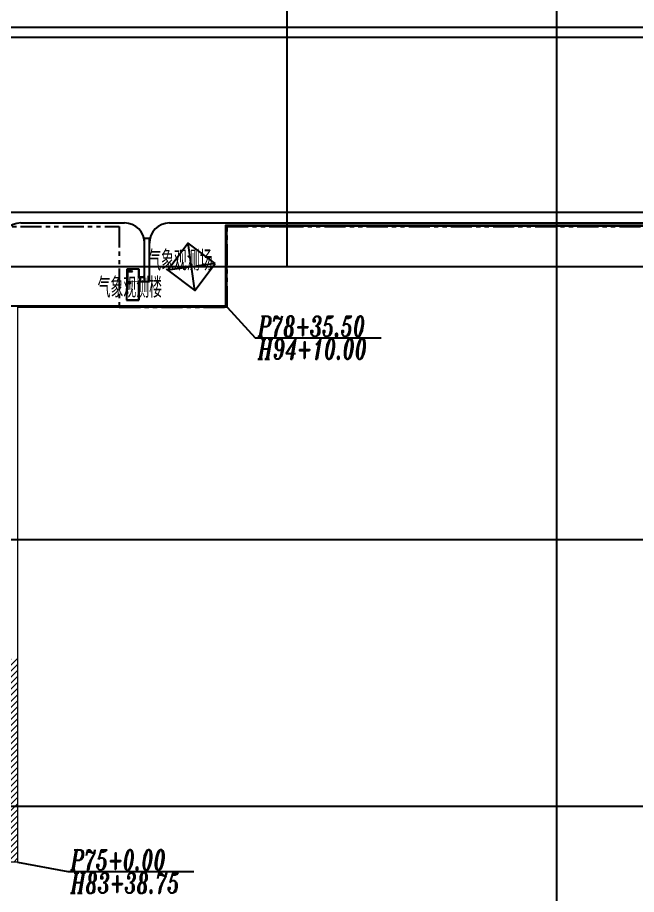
# Model space of a CAD drawing. Header units: millimetres. Extents: x -2699 to 2556, y 623 to 2108.
# Drawn here: x -1212 to -753, y 950 to 1600 of the extents above; entities that cross this region are included whole.
import ezdxf
from ezdxf.enums import TextEntityAlignment as Align

# ---------------------------------------------------------------- set-up
doc = ezdxf.new("R2010")
doc.units = ezdxf.units.MM
doc.linetypes.add('PHANTOM2', pattern=[1.25, 0.625, -0.125, 0.125, -0.125, 0.125, -0.125])
for name, color, linetype in [('FGW', 8, 'Continuous'), ('HZ', 7, 'Continuous'), ('ROAD', 154, 'Continuous'), ('巡场路', 154, 'Continuous'), ('建筑物', 1, 'Continuous'), ('征地线', 6, 'PHANTOM2'), ('散水', 8, 'Continuous'), ('道肩边线', 6, 'Continuous'), ('道面边线', 3, 'Continuous'), ('飞行区围界', 5, 'FENCELINE1')]:
    doc.layers.add(name, color=color, linetype=linetype)
doc.layers.add('纵断_分栏线', color=5, linetype='Continuous', lineweight=0)
doc.styles.add('ITALICT', font='italict.shx', dxfattribs={"width": 0.67, "bigfont": 'tssdchn.shx'})
doc.linetypes.add('FENCELINE1', pattern='A,0.25,-0.1,[133,ltypeshp.shx,S=0.1,R=0,X=-0.1,Y=0],-0.1,1', length=1.45)

msp = doc.modelspace()

# ---------------------------------------------------------------- hatches: boundary and pattern name
at = {"layer": '建筑物'}
h = msp.add_hatch(color=256, dxfattribs=at)
edge = h.paths.add_edge_path()
edge.add_arc((-1129.08, 1411.5), 0.509, 0, 360)
h = msp.add_hatch(color=256, dxfattribs=at)
edge = h.paths.add_edge_path()
edge.add_arc((-1127.81, 1411.5), 0.509, 0, 360)
h = msp.add_hatch(color=256, dxfattribs=at)
edge = h.paths.add_edge_path()
edge.add_arc((-1129.08, 1402.8), 0.509, 0, 360)
at = {"layer": '纵断_分栏线'}
h = msp.add_hatch(dxfattribs=at)
h.set_pattern_fill('ANSI31', color=8)
h.set_pattern_definition([(45, (4293.341, 1093.807), (-2.245064, 2.245064), [])])
h.paths.add_polyline_path([(-405.74, 1052.3), (-415.74, 1062.3), (-547.05, 1062.3), (-582.24, 1062.3), (-582.24, 875.8), (-405.74, 875.8)])
h.paths.add_polyline_path([(-1212.24, 1124.3), (-1461.74, 1124.3), (-1461.74, 973.55), (-1212.24, 973.55)])

# ---------------------------------------------------------------- linework, layer by layer
for p, q in [((-1056.74, 1384.8), (-1035.95, 1362.27)), ((-1035.95, 1362.27), (-942.5, 1362.27)), ((-1212.24, 973.55), (-1174.91, 966.5)), ((-1174.91, 966.5), (-1081.46, 966.5))]:
    msp.add_line(p, q)
msp.add_arc((-1209.74, 1432.3), 15, 90, 180)
at = {"layer": 'FGW', "linetype": 'Continuous'}
for p, q in [((-1012.24, 1414.8), (-1012.24, 1895.71)), ((-812.24, 814.8), (-812.24, 1895.71)), ((2387.76, 1414.8), (-2483.16, 1414.8)), ((2387.76, 1212.3), (-1612.24, 1212.3)), ((2387.76, 1014.8), (-1612.24, 1014.8))]:
    msp.add_line(p, q, dxfattribs=at)
at = {"layer": 'ROAD'}
for p, q in [((-1117.94, 1403.85), (-1117.94, 1435.8)), ((-1114.44, 1403.85), (-1114.44, 1435.8)), ((-1121.04, 1407.45), (-1119.44, 1407.45)), ((-1121.04, 1403.85), (-1114.44, 1403.85))]:
    msp.add_line(p, q, dxfattribs=at)
msp.add_arc((-1119.44, 1408.95), 1.5, 270, 0, dxfattribs=at)
at = {"layer": '巡场路', "ltscale": 5}
for p, q in [((-1392.24, 1455.3), (-391.24, 1455.3)), ((-1209.74, 1447.3), (-1132.94, 1447.3)), ((-1099.44, 1447.3), (-595.24, 1447.3))]:
    msp.add_line(p, q, dxfattribs=at)
at = {"layer": '巡场路'}
msp.add_line((-1114.44, 1435.8), (-1117.94, 1435.8), dxfattribs=at)
at = {"layer": '巡场路', "ltscale": 5}
for centre, start, end in [((-1132.94, 1432.3), 0, 90), ((-1099.44, 1432.3), 90, 180)]:
    msp.add_arc(centre, 15, start, end, dxfattribs=at)
at = {"layer": '建筑物'}
msp.add_line((-1065.74, 1417.26), (-1100.75, 1412.34), dxfattribs=at)
msp.add_lwpolyline([(-1065.74, 1417.26), (-1085.7, 1432.3), (-1100.75, 1412.34), (-1080.78, 1397.29)], close=True, dxfattribs=at)
msp.add_lwpolyline([(-1080.78, 1397.29), (-1085.7, 1432.3)], dxfattribs=at)
at = {"layer": '建筑物', "const_width": 0.5}
for points in [[(-1130.14, 1412.7), (-1122.94, 1412.7), (-1122.94, 1390.8), (-1130.74, 1390.8), (-1130.74, 1398), (-1130.14, 1398), (-1130.14, 1412.7)], [(-1130.14, 1404), (-1122.94, 1404)]]:
    msp.add_lwpolyline(points, dxfattribs=at)
at = {"layer": '建筑物'}
for centre in [(-1129.08, 1411.5, -1.3), (-1127.81, 1411.5, -1.3), (-1129.08, 1402.8, -1.3)]:
    msp.add_circle(centre, 0.509, dxfattribs=at)
at = {"layer": '征地线', "ltscale": 25, "const_width": 1}
msp.add_lwpolyline([(435.26, 1179.8), (-8.24, 1179.8), (-8.24, 875.8), (-8.24, 875.8), (-8.24, 875.8), (-582.24, 875.8), (-582.24, 1434.8), (-592.24, 1444.8), (-1015.74, 1444.8), (-1056.74, 1444.8), (-1056.74, 1384.8), (-1212.24, 1384.8), (-1212.24, 973.55), (-1461.74, 973.55), (-1461.74, 1388.8), (-1568.24, 1388.8), (-1612.24, 1388.8), (-1612.24, 1514.8), (-1622.24, 1524.8), (-1772.24, 1524.8)], dxfattribs=at)
at = {"layer": '征地线', "ltscale": 25}
msp.add_lwpolyline([(-1772.24, 1524.8), (-1622.24, 1524.8), (-1612.24, 1514.8), (-1612.24, 1388.8), (-1568.24, 1388.8), (-1568.24, 1444.8), (-1491.24, 1444.8), (-1491.24, 1444.8), (-1136.74, 1444.8), (-1136.74, 1444.81), (-1136.74, 1384.8), (-1056.74, 1384.8), (-1056.74, 1444.8), (-1015.74, 1444.8), (-557.05, 1444.8)], dxfattribs=at)
at = {"layer": '散水', "linetype": 'Continuous'}
for p, q in [((-1130.84, 1413.4), (-1122.24, 1413.4)), ((-1130.84, 1398.7), (-1130.84, 1413.4)), ((-1130.24, 1412.8), (-1130.84, 1413.4)), ((-1122.84, 1412.8), (-1122.24, 1413.4)), ((-1122.24, 1413.4), (-1122.24, 1407.45)), ((-1122.84, 1407.45), (-1121.04, 1407.45)), ((-1122.84, 1407.15), (-1121.04, 1407.15)), ((-1121.34, 1404.15), (-1121.34, 1407.15)), ((-1121.04, 1403.85), (-1121.04, 1407.45)), ((-1130.84, 1398.7), (-1131.44, 1398.7)), ((-1131.44, 1398.7), (-1131.44, 1390.1)), ((-1131.44, 1398.7), (-1130.84, 1398.1)), ((-1130.84, 1398.7), (-1130.24, 1398.1)), ((-1122.84, 1404.15), (-1121.04, 1404.15)), ((-1122.84, 1403.85), (-1121.04, 1403.85)), ((-1122.24, 1403.85), (-1122.24, 1390.1)), ((-1130.84, 1390.7), (-1131.44, 1390.1)), ((-1131.44, 1390.1), (-1122.24, 1390.1)), ((-1122.84, 1390.7), (-1122.24, 1390.1))]:
    msp.add_line(p, q, dxfattribs=at)
at = {"layer": '道肩边线'}
msp.add_line((-376.24, 1584.8), (-1242.75, 1584.8), dxfattribs=at)
at = {"layer": '道面边线'}
msp.add_lwpolyline([(-380.24, 1592.3), (-1244.76, 1592.3)], dxfattribs=at)
msp.add_lwpolyline([(-87.24, 1214.8), (-340.24, 1214.8), (-340.24, 1344.8), (-332.24, 1344.8), (-257.24, 1350.3, 0.414214), (-229.24, 1378.3), (-223.74, 1453.3), (-223.74, 1472.3), (-229.24, 1547.3, 0.414214), (-274.24, 1592.3), (-1244.76, 1592.3)], format="xyb", dxfattribs=at)
at = {"layer": '飞行区围界', "ltscale": 15}
msp.add_lwpolyline([(-1217.24, 1385.8), (-1057.74, 1385.8), (-1057.74, 1445.8), (-591.83, 1445.8), (-581.24, 1435.21), (-581.24, 1063.3)], dxfattribs=at)

# ---------------------------------------------------------------- texts
at = {"style": 'ITALICT', "width": 0.67}
for s, p in [('P78+35.50', (-1033.95, 1363.27)), ('P75+0.00', (-1172.91, 967.5))]:
    msp.add_text(s, height=15, dxfattribs=at).set_placement(p)
for s, p in [('H94+10.00', (-1033.95, 1361.27)), ('H83+38.75', (-1172.91, 965.5))]:
    msp.add_text(s, height=15, dxfattribs=at).set_placement(p, align=Align.TOP_LEFT)
at = {"layer": 'HZ', "color": 0, "style": 'ITALICT', "width": 0.67}
for s, p in [('气象观测场', (-1115.26, 1411.96)), ('气象观测楼', (-1152.79, 1391.88))]:
    msp.add_text(s, height=15, dxfattribs=at).set_placement(p)

doc.saveas('drawing.dxf')
